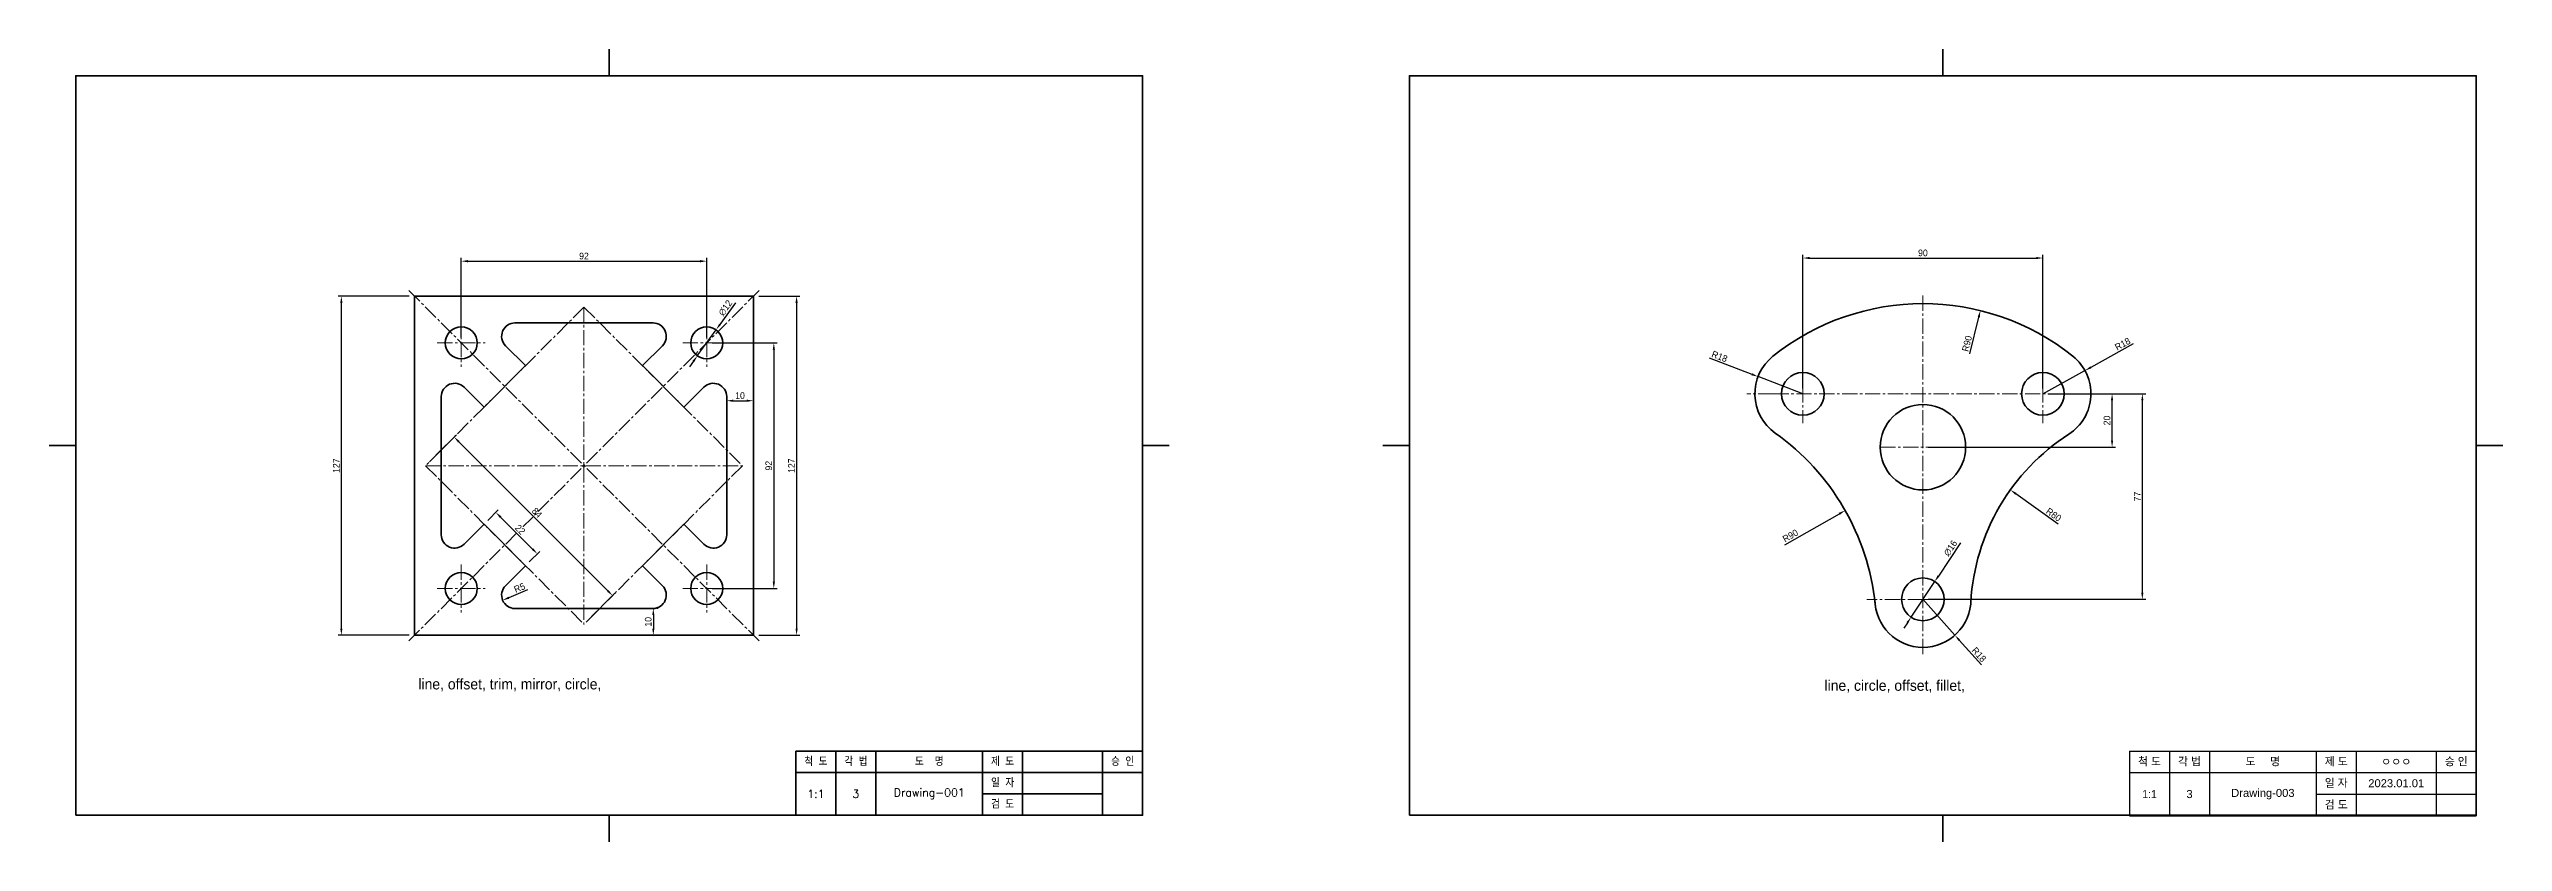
# Model space of a CAD drawing. Header units: millimetres. Extents: x 0 to 5010, y 0 to 6417.
# Drawn here: x 0 to 920, y 0 to 297 of the extents above; entities that cross this region are included whole.
import ezdxf

# ---------------------------------------------------------------- set-up
doc = ezdxf.new("R2010")
doc.units = ezdxf.units.MM
doc.header["$LTSCALE"] = 0.3
doc.linetypes.add('CENTER2', pattern=[28.575, 19.05, -3.175, 3.175, -3.175])
doc.layers.get('0').update_dxf_attribs({"color": 2})
doc.layers.get('Defpoints').update_dxf_attribs({"color": 6})
for name, color, linetype, lineweight, plot in [('1_윤곽선', 4, 'Continuous', 35, False), ('2_외형선', 7, 'Continuous', 35, False), ('4_중심선', 1, 'CENTER2', 18, False), ('6_가는실선', 3, 'Continuous', 18, False)]:
    doc.layers.add(name, color=color, linetype=linetype, lineweight=lineweight, plot=plot)
doc.styles.add('romans', font='romans.shx', dxfattribs={"height": 6, "bigfont": 'whgtxt.shx'})
doc.styles.get("Standard").update_dxf_attribs({"font": ''})
doc.styles.add('주석', font='arial.ttf')
doc.styles.get('Standard').set_extended_font_data('Gulim')
doc.dimstyles.new('ISO-25', dxfattribs={"dimtxt": 2.5, "dimasz": 2.5, "dimexe": 1.25, "dimexo": 0.625, "dimtad": 1, "dimtxsty": 'Standard', "dimcen": 2.5, "dimadec": 0, "dimazin": 0, "dimtfac": 1, "dimtmove": 0, "dimatfit": 3, "dimfxl": 1, "dimtfill": 1, "dimarcsym": 0})

# ---------------------------------------------------------------- blocks, each defined once
blk = doc.blocks.new('*D136')
at = {"layer": '6_가는실선', "color": 0, "lineweight": -2, "transparency": 16777216}
for p, q in [((154.55, 188.94), (154.55, 218.8)), ((157.05, 217.55), (244.05, 217.55)), ((246.55, 188.94), (246.55, 218.8))]:
    blk.add_line(p, q, dxfattribs=at)
at = {"layer": '6_가는실선', "color": 0, "transparency": 16777216}
for points in [[(157.05, 217.97), (157.05, 217.13), (154.55, 217.55)], [(244.05, 217.97), (244.05, 217.13), (246.55, 217.55)]]:
    blk.add_solid(points, dxfattribs=at)
at = {"layer": 'Defpoints', "color": 0, "transparency": 16777216}
for p in [(246.55, 217.55), (154.55, 186.94), (246.55, 186.94)]:
    blk.add_point(p, dxfattribs=at)
at = {"layer": '6_가는실선', "color": 0, "transparency": 16777216, "insert": (200.55, 219.46), "char_height": 2.5, "attachment_point": 5, "bg_fill": 3, "box_fill_scale": 1.1, "bg_fill_color": 256, "bg_fill_true_color": 13158600, "bg_fill_transparency": 0}
blk.add_mtext('92', dxfattribs=at)
blk = doc.blocks.new('*D137')
at = {"layer": '6_가는실선', "color": 0, "lineweight": -2, "transparency": 16777216}
for p, q in [((266.05, 204.44), (281.51, 204.44)), ((280.26, 201.94), (280.26, 79.94)), ((266.05, 77.44), (281.51, 77.44))]:
    blk.add_line(p, q, dxfattribs=at)
at = {"layer": '6_가는실선', "color": 0, "transparency": 16777216}
for points in [[(279.84, 201.94), (280.67, 201.94), (280.26, 204.44)], [(279.84, 79.94), (280.67, 79.94), (280.26, 77.44)]]:
    blk.add_solid(points, dxfattribs=at)
at = {"layer": 'Defpoints', "color": 0, "transparency": 16777216}
for p in [(264.05, 204.44), (264.05, 77.44), (280.26, 77.44)]:
    blk.add_point(p, dxfattribs=at)
at = {"layer": '6_가는실선', "color": 0, "transparency": 16777216, "insert": (278.35, 140.94), "char_height": 2.5, "attachment_point": 5, "rotation": 90, "bg_fill": 3, "box_fill_scale": 1.1, "bg_fill_color": 256, "bg_fill_true_color": 13158600, "bg_fill_transparency": 0}
blk.add_mtext('127', dxfattribs=at)
blk = doc.blocks.new('*D138')
at = {"layer": '6_가는실선', "color": 0, "lineweight": -2, "transparency": 16777216}
for p, q in [((248.55, 186.94), (272.97, 186.94)), ((271.72, 184.44), (271.72, 97.44)), ((248.55, 94.94), (272.97, 94.94))]:
    blk.add_line(p, q, dxfattribs=at)
at = {"layer": '6_가는실선', "color": 0, "transparency": 16777216}
for points in [[(271.31, 184.44), (272.14, 184.44), (271.72, 186.94)], [(271.31, 97.44), (272.14, 97.44), (271.72, 94.94)]]:
    blk.add_solid(points, dxfattribs=at)
at = {"layer": 'Defpoints', "color": 0, "transparency": 16777216}
for p in [(246.55, 186.94), (246.55, 94.94), (271.72, 94.94)]:
    blk.add_point(p, dxfattribs=at)
at = {"layer": '6_가는실선', "color": 0, "transparency": 16777216, "insert": (269.82, 140.94), "char_height": 2.5, "attachment_point": 5, "rotation": 90, "bg_fill": 3, "box_fill_scale": 1.1, "bg_fill_color": 256, "bg_fill_true_color": 13158600, "bg_fill_transparency": 0}
blk.add_mtext('92', dxfattribs=at)
blk = doc.blocks.new('*D139')
at = {"layer": '6_가는실선', "color": 0, "lineweight": -2, "transparency": 16777216}
for p, q in [((254.05, 164.81), (254.05, 164.03)), ((256.55, 165.28), (261.55, 165.28)), ((264.05, 164.81), (264.05, 164.03))]:
    blk.add_line(p, q, dxfattribs=at)
at = {"layer": '6_가는실선', "color": 0, "transparency": 16777216}
for points in [[(256.55, 165.69), (256.55, 164.86), (254.05, 165.28)], [(261.55, 165.69), (261.55, 164.86), (264.05, 165.28)]]:
    blk.add_solid(points, dxfattribs=at)
at = {"layer": '6_가는실선', "color": 0, "transparency": 16777216, "insert": (259.05, 167.19), "char_height": 2.5, "attachment_point": 5, "bg_fill": 3, "box_fill_scale": 1.1, "bg_fill_color": 256, "bg_fill_true_color": 13158600, "bg_fill_transparency": 0}
blk.add_mtext('10', dxfattribs=at)
at = {"layer": 'Defpoints', "color": 0, "transparency": 16777216}
for p in [(254.05, 166.81), (264.05, 166.81), (264.05, 165.28)]:
    blk.add_point(p, dxfattribs=at)
blk = doc.blocks.new('*D140')
at = {"layer": '6_가는실선', "color": 0, "lineweight": -2, "transparency": 16777216}
for p, q in [((164.49, 120.43), (168.4, 124.34)), ((169.28, 121.69), (181.3, 109.67)), ((180.05, 104.87), (183.95, 108.78))]:
    blk.add_line(p, q, dxfattribs=at)
at = {"layer": '6_가는실선', "color": 0, "transparency": 16777216}
for points in [[(169.58, 121.98), (168.99, 121.39), (167.51, 123.45)], [(181.6, 109.96), (181.01, 109.37), (183.07, 107.9)]]:
    blk.add_solid(points, dxfattribs=at)
at = {"layer": 'Defpoints', "color": 0, "transparency": 16777216}
for p in [(163.07, 119.02), (178.63, 103.46), (183.07, 107.9)]:
    blk.add_point(p, dxfattribs=at)
at = {"layer": '6_가는실선', "color": 0, "transparency": 16777216, "insert": (176.62, 117), "char_height": 2.5, "attachment_point": 5, "rotation": 315, "bg_fill": 3, "box_fill_scale": 1.1, "bg_fill_color": 256, "bg_fill_true_color": 13158600, "bg_fill_transparency": 0}
blk.add_mtext('22', dxfattribs=at)
blk = doc.blocks.new('*D141')
at = {"layer": '6_가는실선', "color": 0, "lineweight": -2, "transparency": 16777216}
for p, q in [((142.57, 142.35), (152.75, 152.54)), ((153.64, 149.88), (209.5, 94.02)), ((201.97, 82.95), (212.15, 93.14))]:
    blk.add_line(p, q, dxfattribs=at)
at = {"layer": '6_가는실선', "color": 0, "transparency": 16777216}
for points in [[(153.93, 150.18), (153.34, 149.59), (151.87, 151.65)], [(209.79, 94.32), (209.2, 93.73), (211.27, 92.25)]]:
    blk.add_solid(points, dxfattribs=at)
at = {"layer": 'Defpoints', "color": 0, "transparency": 16777216}
for p in [(141.15, 140.94), (211.27, 92.25), (200.55, 81.54)]:
    blk.add_point(p, dxfattribs=at)
at = {"layer": '6_가는실선', "color": 0, "transparency": 16777216, "insert": (182.92, 123.3), "char_height": 2.5, "attachment_point": 5, "rotation": 315, "bg_fill": 3, "box_fill_scale": 1.1, "bg_fill_color": 256, "bg_fill_true_color": 13158600, "bg_fill_transparency": 0}
blk.add_mtext('84', dxfattribs=at)
blk = doc.blocks.new('*D142')
at = {"layer": '6_가는실선', "color": 0, "lineweight": -2, "transparency": 16777216}
for p, q in [((257.35, 201.91), (251.52, 193.83)), ((243.04, 182.07), (250.06, 191.8)), ((241.58, 180.04), (240.12, 178.01))]:
    blk.add_line(p, q, dxfattribs=at)
at = {"layer": '6_가는실선', "color": 0, "transparency": 16777216}
blk.add_solid([(241.24, 180.28), (241.92, 179.8), (243.04, 182.07)], dxfattribs=at)
at = {"layer": 'Defpoints', "color": 0, "transparency": 16777216}
for p in [(250.06, 191.8), (243.04, 182.07)]:
    blk.add_point(p, dxfattribs=at)
at = {"layer": '6_가는실선', "color": 0, "transparency": 16777216, "insert": (253.57, 200.04), "char_height": 2.5, "attachment_point": 5, "rotation": 54.21331, "bg_fill": 3, "box_fill_scale": 1.1, "bg_fill_color": 256, "bg_fill_true_color": 13158600, "bg_fill_transparency": 0}
blk.add_mtext('∅12', dxfattribs=at)
at = {"layer": '6_가는실선', "color": 0, "transparency": 16777216}
blk.add_solid([(251.18, 194.07), (251.86, 193.59), (250.06, 191.8)], dxfattribs=at)
blk = doc.blocks.new('*D143')
at = {"layer": '6_가는실선', "color": 0, "lineweight": -2, "transparency": 16777216}
blk.add_line((179.41, 94.4), (172.37, 91.48), dxfattribs=at)
at = {"layer": '6_가는실선', "color": 0, "transparency": 16777216, "insert": (176.4, 95.21), "char_height": 2.5, "attachment_point": 5, "rotation": 22.5, "bg_fill": 3, "box_fill_scale": 1.1, "bg_fill_color": 256, "bg_fill_true_color": 13158600, "bg_fill_transparency": 0}
blk.add_mtext('R5', dxfattribs=at)
at = {"layer": '6_가는실선', "color": 0, "transparency": 16777216}
blk.add_solid([(172.21, 91.86), (172.53, 91.09), (170.06, 90.52)], dxfattribs=at)
at = {"layer": 'Defpoints', "color": 0, "transparency": 16777216}
for p in [(174.68, 92.44), (170.06, 90.52)]:
    blk.add_point(p, dxfattribs=at)
blk = doc.blocks.new('*D144')
at = {"layer": '6_가는실선', "color": 0, "lineweight": -2, "transparency": 16777216}
for p, q in [((226.55, 84.94), (226.55, 79.94)), ((228.42, 87.44), (227.8, 87.44)), ((228.42, 77.44), (227.8, 77.44))]:
    blk.add_line(p, q, dxfattribs=at)
at = {"layer": '6_가는실선', "color": 0, "transparency": 16777216}
for points in [[(226.13, 84.94), (226.96, 84.94), (226.55, 87.44)], [(226.13, 79.94), (226.96, 79.94), (226.55, 77.44)]]:
    blk.add_solid(points, dxfattribs=at)
at = {"layer": '6_가는실선', "color": 0, "transparency": 16777216, "insert": (224.64, 82.44), "char_height": 2.5, "attachment_point": 5, "rotation": 90, "bg_fill": 3, "box_fill_scale": 1.1, "bg_fill_color": 256, "bg_fill_true_color": 13158600, "bg_fill_transparency": 0}
blk.add_mtext('10', dxfattribs=at)
at = {"layer": 'Defpoints', "color": 0, "transparency": 16777216}
for p in [(226.42, 87.44), (226.42, 77.44), (226.55, 77.44)]:
    blk.add_point(p, dxfattribs=at)
blk = doc.blocks.new('*D145')
at = {"layer": '6_가는실선', "color": 0, "lineweight": -2, "transparency": 16777216}
for p, q in [((657.54, 169.87), (657.54, 219.98)), ((660.04, 218.73), (745.04, 218.73)), ((747.54, 169.87), (747.54, 219.98))]:
    blk.add_line(p, q, dxfattribs=at)
at = {"layer": '6_가는실선', "color": 0, "transparency": 16777216}
for points in [[(660.04, 219.15), (660.04, 218.32), (657.54, 218.73)], [(745.04, 219.15), (745.04, 218.32), (747.54, 218.73)]]:
    blk.add_solid(points, dxfattribs=at)
at = {"layer": 'Defpoints', "color": 0, "transparency": 16777216}
for p in [(747.54, 218.73), (657.54, 167.87), (747.54, 167.87)]:
    blk.add_point(p, dxfattribs=at)
at = {"layer": '6_가는실선', "color": 0, "transparency": 16777216, "insert": (702.54, 220.64), "char_height": 2.5, "attachment_point": 5, "bg_fill": 3, "box_fill_scale": 1.1, "bg_fill_color": 256, "bg_fill_true_color": 13158600, "bg_fill_transparency": 0}
blk.add_mtext('90', dxfattribs=at)
blk = doc.blocks.new('*D146')
at = {"layer": '6_가는실선', "color": 0, "lineweight": -2, "transparency": 16777216}
for p, q in [((749.54, 167.87), (786.06, 167.87)), ((784.81, 93.37), (784.81, 165.37)), ((704.54, 90.87), (786.06, 90.87))]:
    blk.add_line(p, q, dxfattribs=at)
at = {"layer": '6_가는실선', "color": 0, "transparency": 16777216}
for points in [[(784.4, 165.37), (785.23, 165.37), (784.81, 167.87)], [(784.4, 93.37), (785.23, 93.37), (784.81, 90.87)]]:
    blk.add_solid(points, dxfattribs=at)
at = {"layer": 'Defpoints', "color": 0, "transparency": 16777216}
for p in [(747.54, 167.87), (784.81, 167.87), (702.54, 90.87)]:
    blk.add_point(p, dxfattribs=at)
at = {"layer": '6_가는실선', "color": 0, "transparency": 16777216, "insert": (782.91, 129.37), "char_height": 2.5, "attachment_point": 5, "rotation": 90, "bg_fill": 3, "box_fill_scale": 1.1, "bg_fill_color": 256, "bg_fill_true_color": 13158600, "bg_fill_transparency": 0}
blk.add_mtext('77', dxfattribs=at)
blk = doc.blocks.new('*D147')
at = {"layer": '6_가는실선', "color": 0, "lineweight": -2, "transparency": 16777216}
for p, q in [((749.54, 167.87), (774.71, 167.87)), ((773.46, 150.37), (773.46, 165.37)), ((704.54, 147.87), (774.71, 147.87))]:
    blk.add_line(p, q, dxfattribs=at)
at = {"layer": '6_가는실선', "color": 0, "transparency": 16777216}
for points in [[(773.04, 165.37), (773.87, 165.37), (773.46, 167.87)], [(773.04, 150.37), (773.87, 150.37), (773.46, 147.87)]]:
    blk.add_solid(points, dxfattribs=at)
at = {"layer": 'Defpoints', "color": 0, "transparency": 16777216}
for p in [(747.54, 167.87), (773.46, 167.87), (702.54, 147.87)]:
    blk.add_point(p, dxfattribs=at)
at = {"layer": '6_가는실선', "color": 0, "transparency": 16777216, "insert": (771.55, 157.87), "char_height": 2.5, "attachment_point": 5, "rotation": 90, "bg_fill": 3, "box_fill_scale": 1.1, "bg_fill_color": 256, "bg_fill_true_color": 13158600, "bg_fill_transparency": 0}
blk.add_mtext('20', dxfattribs=at)
blk = doc.blocks.new('*D148')
at = {"layer": '6_가는실선', "color": 0, "lineweight": -2, "transparency": 16777216}
blk.add_line((650.78, 111.32), (671.22, 122.92), dxfattribs=at)
at = {"layer": '6_가는실선', "color": 0, "transparency": 16777216}
blk.add_solid([(671.01, 123.28), (671.42, 122.56), (673.39, 124.16)], dxfattribs=at)
at = {"layer": 'Defpoints', "color": 0, "transparency": 16777216}
for p in [(673.39, 124.16), (595.12, 79.74)]:
    blk.add_point(p, dxfattribs=at)
at = {"layer": '6_가는실선', "color": 0, "transparency": 16777216, "insert": (652.84, 114.69), "char_height": 2.5, "attachment_point": 5, "rotation": 29.57458, "bg_fill": 3, "box_fill_scale": 1.1, "bg_fill_color": 256, "bg_fill_true_color": 13158600, "bg_fill_transparency": 0}
blk.add_mtext('R90', dxfattribs=at)
blk = doc.blocks.new('*D149')
at = {"layer": '6_가는실선', "color": 0, "lineweight": -2, "transparency": 16777216}
blk.add_line((753.28, 119.03), (737.35, 130.42), dxfattribs=at)
at = {"layer": '6_가는실선', "color": 0, "transparency": 16777216}
blk.add_solid([(737.59, 130.76), (737.11, 130.08), (735.32, 131.87)], dxfattribs=at)
at = {"layer": 'Defpoints', "color": 0, "transparency": 16777216}
for p in [(735.32, 131.87), (800.39, 85.34)]:
    blk.add_point(p, dxfattribs=at)
at = {"layer": '6_가는실선', "color": 0, "transparency": 16777216, "insert": (751.58, 122.59), "char_height": 2.5, "attachment_point": 5, "rotation": 324.42758, "bg_fill": 3, "box_fill_scale": 1.1, "bg_fill_color": 256, "bg_fill_true_color": 13158600, "bg_fill_transparency": 0}
blk.add_mtext('R80', dxfattribs=at)
blk = doc.blocks.new('*D150')
at = {"layer": '6_가는실선', "color": 0, "lineweight": -2, "transparency": 16777216}
blk.add_line((720.1, 182.88), (723.49, 196.62), dxfattribs=at)
at = {"layer": '6_가는실선', "color": 0, "transparency": 16777216}
blk.add_solid([(723.08, 196.72), (723.89, 196.52), (724.09, 199.05)], dxfattribs=at)
at = {"layer": 'Defpoints', "color": 0, "transparency": 16777216}
for p in [(724.09, 199.05), (702.54, 111.66)]:
    blk.add_point(p, dxfattribs=at)
at = {"layer": '6_가는실선', "color": 0, "transparency": 16777216, "insert": (719.07, 186.69), "char_height": 2.5, "attachment_point": 5, "rotation": 76.14961, "bg_fill": 3, "box_fill_scale": 1.1, "bg_fill_color": 256, "bg_fill_true_color": 13158600, "bg_fill_transparency": 0}
blk.add_mtext('R90', dxfattribs=at)
blk = doc.blocks.new('*D151')
at = {"layer": '6_가는실선', "color": 0, "lineweight": -2, "transparency": 16777216}
for p, q in [((622.38, 181.3), (638.39, 175.18)), ((657.54, 167.87), (640.73, 174.29))]:
    blk.add_line(p, q, dxfattribs=at)
at = {"layer": '6_가는실선', "color": 0, "transparency": 16777216}
blk.add_solid([(638.54, 175.57), (638.24, 174.79), (640.73, 174.29)], dxfattribs=at)
at = {"layer": 'Defpoints', "color": 0, "transparency": 16777216}
for p in [(640.73, 174.29), (657.54, 167.87)]:
    blk.add_point(p, dxfattribs=at)
at = {"layer": '6_가는실선', "color": 0, "transparency": 16777216, "insert": (626.3, 181.84), "char_height": 2.5, "attachment_point": 5, "rotation": 339.09734, "bg_fill": 3, "box_fill_scale": 1.1, "bg_fill_color": 256, "bg_fill_true_color": 13158600, "bg_fill_transparency": 0}
blk.add_mtext('R18', dxfattribs=at)
blk = doc.blocks.new('*D152')
at = {"layer": '6_가는실선', "color": 0, "lineweight": -2, "transparency": 16777216}
for p, q in [((781.39, 186.53), (765.49, 177.76)), ((747.54, 167.87), (763.31, 176.56))]:
    blk.add_line(p, q, dxfattribs=at)
at = {"layer": '6_가는실선', "color": 0, "transparency": 16777216}
blk.add_solid([(765.29, 178.13), (765.7, 177.4), (763.31, 176.56)], dxfattribs=at)
at = {"layer": 'Defpoints', "color": 0, "transparency": 16777216}
for p in [(763.31, 176.56), (747.54, 167.87)]:
    blk.add_point(p, dxfattribs=at)
at = {"layer": '6_가는실선', "color": 0, "transparency": 16777216, "insert": (777.42, 186.52), "char_height": 2.5, "attachment_point": 5, "rotation": 28.86667, "bg_fill": 3, "box_fill_scale": 1.1, "bg_fill_color": 256, "bg_fill_true_color": 13158600, "bg_fill_transparency": 0}
blk.add_mtext('R18', dxfattribs=at)
blk = doc.blocks.new('*D153')
at = {"layer": '6_가는실선', "color": 0, "lineweight": -2, "transparency": 16777216}
for p, q in [((702.54, 90.87), (714.52, 77.43)), ((724.45, 66.28), (716.18, 75.56))]:
    blk.add_line(p, q, dxfattribs=at)
at = {"layer": 'Defpoints', "color": 0, "transparency": 16777216}
for p in [(702.54, 90.87), (714.52, 77.43)]:
    blk.add_point(p, dxfattribs=at)
at = {"layer": '6_가는실선', "color": 0, "transparency": 16777216, "insert": (723.57, 70.15), "char_height": 2.5, "attachment_point": 5, "rotation": 311.70912, "bg_fill": 3, "box_fill_scale": 1.1, "bg_fill_color": 256, "bg_fill_true_color": 13158600, "bg_fill_transparency": 0}
blk.add_mtext('R18', dxfattribs=at)
at = {"layer": '6_가는실선', "color": 0, "transparency": 16777216}
blk.add_solid([(716.49, 75.84), (715.87, 75.29), (714.52, 77.43)], dxfattribs=at)
blk = doc.blocks.new('*D154')
at = {"layer": '6_가는실선', "color": 0, "lineweight": -2, "transparency": 16777216}
for p, q in [((716.62, 112.04), (708.36, 99.61)), ((698.11, 84.21), (706.97, 97.53)), ((696.73, 82.12), (695.34, 80.04))]:
    blk.add_line(p, q, dxfattribs=at)
at = {"layer": '6_가는실선', "color": 0, "transparency": 16777216}
for points in [[(708.01, 99.84), (708.7, 99.38), (706.97, 97.53)], [(696.38, 82.35), (697.07, 81.89), (698.11, 84.21)]]:
    blk.add_solid(points, dxfattribs=at)
at = {"layer": 'Defpoints', "color": 0, "transparency": 16777216}
for p in [(706.97, 97.53), (698.11, 84.21)]:
    blk.add_point(p, dxfattribs=at)
at = {"layer": '6_가는실선', "color": 0, "transparency": 16777216, "insert": (712.91, 110.02), "char_height": 2.5, "attachment_point": 5, "rotation": 56.37452, "bg_fill": 3, "box_fill_scale": 1.1, "bg_fill_color": 256, "bg_fill_true_color": 13158600, "bg_fill_transparency": 0}
blk.add_mtext('∅16', dxfattribs=at)
blk = doc.blocks.new('*D165')
at = {"layer": '6_가는실선', "color": 0, "lineweight": -2, "transparency": 16777216}
for p, q in [((135.05, 204.44), (108.33, 204.44)), ((109.58, 79.94), (109.58, 201.94)), ((135.05, 77.44), (108.33, 77.44))]:
    blk.add_line(p, q, dxfattribs=at)
at = {"layer": '6_가는실선', "color": 0, "transparency": 16777216}
for points in [[(109.16, 201.94), (109.99, 201.94), (109.58, 204.44)], [(109.16, 79.94), (109.99, 79.94), (109.58, 77.44)]]:
    blk.add_solid(points, dxfattribs=at)
at = {"layer": 'Defpoints', "color": 0, "transparency": 16777216}
for p in [(109.58, 204.44), (137.05, 204.44), (137.05, 77.44)]:
    blk.add_point(p, dxfattribs=at)
at = {"layer": '6_가는실선', "color": 0, "transparency": 16777216, "insert": (107.67, 140.94), "char_height": 2.5, "attachment_point": 5, "rotation": 90, "bg_fill": 3, "box_fill_scale": 1.1, "bg_fill_color": 256, "bg_fill_true_color": 13158600, "bg_fill_transparency": 0}
blk.add_mtext('127', dxfattribs=at)
blk = doc.blocks.new('*T203')
at = {"layer": '1_윤곽선', "color": 7, "linetype": 'ByBlock', "lineweight": 25, "transparency": 16777216}
for p, q in [((0, 0), (130, 0)), ((0, 0), (0, -24.22)), ((130, 0), (130, -24.22)), ((0, -24.22), (130, -24.22))]:
    blk.add_line(p, q, dxfattribs=at)
at = {"layer": '1_윤곽선', "color": 3, "linetype": 'ByBlock', "lineweight": 25, "transparency": 16777216}
for p, q in [((15, 0), (15, -24.22)), ((30, 0), (30, -24.22)), ((70, 0), (70, -24.22)), ((85, 0), (85, -24.22)), ((115, 0), (115, -24.22)), ((0, -8), (130, -8)), ((70, -16.11), (130, -16.11))]:
    blk.add_line(p, q, dxfattribs=at)
at = {"layer": '1_윤곽선', "color": 2, "transparency": 16777216, "char_height": 3, "attachment_point": 5, "style": '주석'}
for s, insert, width in [('{\\fGulim|b0|i0|c129|p50;척 도}', (7.5, -4), 12), ('{\\fGulim|b0|i0|c129|p50;각 법}', (22.5, -4), 12), ('{\\fGulim|b0|i0|c129|p50;도     명}', (50, -4), 37), ('{\\fGulim|b0|i0|c129|p50;제 도}', (77.5, -4), 12), ('{\\fGulim|b0|i0|c129|p50;ㅇㅇㅇ}', (100, -4), 27), ('{\\fGulim|b0|i0|c129|p50;승 인}', (122.5, -4), 12), ('{\\fGulim|b0|i0|c129|p50;1:1', (7.5, -16.11), 12), ('3', (22.5, -16.11), 12), ('Drawing-003', (50, -16.11), 37), ('{\\fGulim|b0|i0|c129|p50;검 도}', (77.5, -20.16), 12), ('{\\fGulim|b0|i0|c129|p50;일 자}', (77.5, -12.05), 12), ('2023.01.01', (100, -12.05), 27)]:
    blk.add_mtext(s, dxfattribs=dict(at, insert=insert, width=width))

msp = doc.modelspace()

# ---------------------------------------------------------------- linework, layer by layer
at = {"layer": '1_윤곽선'}
for p, q in [((210, 297), (210, 287)), ((710, 297), (710, 287)), ((10, 148.5), (0, 148.5)), ((420, 148.5), (410, 148.5)), ((510, 148.5), (500, 148.5)), ((920, 148.5), (910, 148.5)), ((410, 34), (280, 34)), ((280, 34), (280, 10)), ((295, 34), (295, 10)), ((295, 34), (295, 10)), ((310, 34), (310, 10)), ((310, 34), (310, 10)), ((350, 34), (350, 10)), ((350, 34), (350, 10)), ((365, 34), (365, 10)), ((365, 34), (365, 10)), ((365, 34), (365, 10)), ((365, 34), (365, 10)), ((365, 34), (365, 10)), ((365, 34), (365, 10)), ((395, 34), (395, 10)), ((395, 34), (395, 10)), ((395, 34), (395, 10)), ((395, 34), (395, 10)), ((395, 34), (395, 10)), ((395, 34), (395, 10)), ((410, 26), (280, 26)), ((410, 26), (280, 26)), ((210, 10), (210, 0)), ((395, 18), (350, 18)), ((395, 18), (350, 18)), ((710, 10), (710, 0))]:
    msp.add_line(p, q, dxfattribs=at)
msp.add_lwpolyline([(510, 10), (910, 10), (910, 287), (510, 287)], close=True, dxfattribs=at)
at = {"layer": '2_외형선'}
for p, q in [((264.051, 204.435), (137.051, 204.435)), ((264.051, 77.435), (264.051, 204.435)), ((226.424, 194.435), (174.679, 194.435)), ((171.143, 185.9), (178.631, 178.412)), ((229.959, 185.9), (222.471, 178.412)), ((163.075, 162.856), (178.631, 178.412)), ((222.471, 178.412), (238.028, 162.856)), ((155.587, 170.344), (163.075, 162.856)), ((245.516, 170.344), (238.028, 162.856)), ((254.051, 115.063), (254.051, 166.808)), ((238.028, 119.015), (222.471, 103.459)), ((245.516, 111.527), (238.028, 119.015)), ((229.959, 95.971), (222.471, 103.459))]:
    msp.add_line(p, q, dxfattribs=at)
for centre, radius in [((154.551, 186.935), 6), ((246.551, 186.935), 6), ((657.542, 167.867), 8), ((747.542, 167.867), 8), ((702.542, 147.867), 16), ((246.551, 94.935), 6), ((702.542, 90.867), 8)]:
    msp.add_circle(centre, radius, dxfattribs=at)
for centre, radius, start, end in [((174.679, 189.435), 5, 90, 225), ((226.424, 189.435), 5, 315, 90), ((702.542, 111.662), 90, 51.317813, 128.682187), ((657.542, 167.867), 18, 128.682187, 234.68947), ((747.542, 167.867), 18, 302.630678, 51.317813), ((152.051, 166.808), 5, 45, 180), ((249.051, 166.808), 5, 0, 135), ((595.117, 79.736), 90, 5.915891, 54.68947), ((800.386, 85.335), 80, 122.630678, 176.763961), ((249.051, 115.063), 5, 225, 0), ((226.424, 92.435), 5, 270, 45), ((702.542, 90.867), 18, 180, 0)]:
    msp.add_arc(centre, radius, start, end, dxfattribs=at)
at = {"layer": '4_중심선'}
for p, q in [((702.542, 204.662), (702.542, 69.867)), ((154.551, 195.935), (154.551, 177.935)), ((200.551, 200.332), (163.075, 162.856)), ((246.551, 195.935), (246.551, 177.935)), ((145.551, 186.935), (163.551, 186.935)), ((237.551, 186.935), (255.551, 186.935)), ((657.542, 178.867), (657.542, 156.867)), ((747.542, 178.867), (747.542, 156.867)), ((646.542, 167.867), (636.542, 167.867)), ((646.542, 167.867), (767.91, 167.867)), ((686.542, 147.867), (718.542, 147.867)), ((246.551, 103.935), (246.551, 85.935)), ((237.551, 94.935), (255.551, 94.935)), ((702.542, 90.867), (681.542, 90.867)), ((684.426, 90.867), (684.542, 90.867)), ((702.542, 90.867), (723.513, 90.867)), ((720.542, 90.867), (720.577, 90.867))]:
    msp.add_line(p, q, dxfattribs=at)

# ---------------------------------------------------------------- block references
msp.add_blockref('*T203', (780, 34))

# ---------------------------------------------------------------- texts
at = {"layer": '1_윤곽선', "char_height": 3, "attachment_point": 5, "style": 'romans'}
for s, width, insert in [('{\\C2;척 도}', 15, (287.5, 30)), ('{\\C2;각 법}', 15, (302.5, 30)), ('{\\C2;도  명}', 40, (330, 30)), ('{\\C2;제 도}', 15, (357.5, 30)), ('{\\C2;승 인}', 15, (402.5, 30)), ('{\\C2;1:1}', 15, (287.5, 18)), ('{\\C2;3}', 15, (302.5, 18)), ('{\\C2;Drawing-001}', 40, (330, 18)), ('{\\C2;일 자}', 15, (357.5, 22)), ('{\\C2;검 도}', 15, (357.5, 14))]:
    msp.add_mtext_dynamic_manual_height_columns(s, width=width, gutter_width=15, heights=[0], dxfattribs=dict(at, insert=insert))
at = {"layer": '6_가는실선', "char_height": 4, "attachment_point": 1}
for s, width, insert in [('line, offset, trim, mirror, circle, ', 140.36417, (138.46, 61.122)), ('line, circle, offset, fillet, ', 94.50896, (665.648, 60.599))]:
    msp.add_mtext_dynamic_manual_height_columns(s, width=width, gutter_width=12.5, heights=[0], dxfattribs=dict(at, insert=insert))

# ---------------------------------------------------------------- dimensions: what is measured, and where the dimension line sits
at = {"layer": '6_가는실선'}
dim = msp.add_aligned_dim(p1=(141.154, 140.935), p2=(200.551, 81.539), distance=15.155, dimstyle='ISO-25', override={"dimexe": 1.25, "dimexo": 2}, dxfattribs=at)
dim.commit()
dim.dimension.update_dxf_attribs({"geometry": '*D141', "text_midpoint": (182.918, 123.303)})

# ---------------------------------------------------------------- next in the draw order: linework, layer by layer
at = {"layer": '1_윤곽선'}
msp.add_lwpolyline([(10, 10), (410, 10), (410, 287), (10, 287)], close=True, dxfattribs=at)
at = {"layer": '2_외형선'}
for p, q in [((137.051, 204.435), (137.051, 77.435)), ((147.051, 166.808), (147.051, 115.063)), ((155.587, 111.527), (163.075, 119.015)), ((178.631, 103.459), (163.075, 119.015)), ((171.143, 95.971), (178.631, 103.459)), ((174.679, 87.435), (226.424, 87.435)), ((137.051, 77.435), (264.051, 77.435))]:
    msp.add_line(p, q, dxfattribs=at)
msp.add_circle((154.551, 94.935), 6, dxfattribs=at)
for centre, start, end in [((152.051, 115.063), 180, 315), ((174.679, 92.435), 135, 270)]:
    msp.add_arc(centre, 5, start, end, dxfattribs=at)
at = {"layer": '4_중심선'}
for p, q in [((134.93, 206.557), (266.172, 75.314)), ((266.172, 206.557), (134.93, 75.314)), ((200.551, 200.332), (259.948, 140.935)), ((200.551, 200.332), (200.551, 81.539)), ((147.051, 146.832), (163.075, 162.856)), ((147.051, 146.832), (141.154, 140.935)), ((141.154, 140.935), (259.948, 140.935)), ((141.154, 140.935), (200.551, 81.539)), ((259.948, 140.935), (200.551, 81.539)), ((154.551, 103.935), (154.551, 85.935)), ((145.551, 94.935), (163.551, 94.935))]:
    msp.add_line(p, q, dxfattribs=at)

# ---------------------------------------------------------------- next in the draw order: dimensions: what is measured, and where the dimension line sits
at = {"layer": '6_가는실선'}
dim = msp.add_linear_dim(base=(747.542, 218.733), p1=(657.542, 167.867), p2=(747.542, 167.867), dimstyle='ISO-25', override={"dimexo": 2}, dxfattribs=at)
dim.commit()
dim.dimension.update_dxf_attribs({"geometry": '*D145', "text_midpoint": (702.542, 220.64)})
dim = msp.add_radius_dim(center=(595.117, 79.736), mpoint=(673.391, 124.156), dimstyle='ISO-25', override={"dimcen": 0}, dxfattribs=at)
dim.commit()
dim.dimension.update_dxf_attribs({"geometry": '*D148', "text_midpoint": (653.78, 113.027), "dimtype": 164})

# ---------------------------------------------------------------- next in the draw order: dimensions: what is measured, and where the dimension line sits
dim = msp.add_linear_dim(base=(246.551, 217.549), p1=(154.551, 186.935), p2=(246.551, 186.935), dimstyle='ISO-25', override={"dimexo": 2}, dxfattribs=at)
dim.commit()
dim.dimension.update_dxf_attribs({"geometry": '*D136', "text_midpoint": (200.551, 219.456)})
for base, p1, p2, picture, middle in [((109.577, 204.435), (137.051, 77.435), (137.051, 204.435), '*D165', (107.667, 140.935)), ((280.258, 77.435), (264.051, 204.435), (264.051, 77.435), '*D137', (278.348, 140.935)), ((784.812, 167.867), (702.542, 90.867), (747.542, 167.867), '*D146', (782.906, 129.367))]:
    dim = msp.add_linear_dim(base=base, p1=p1, p2=p2, angle=90, dimstyle='ISO-25', override={"dimexo": 2}, dxfattribs=at)
    dim.commit()
    dim.dimension.update_dxf_attribs({"geometry": picture, "text_midpoint": middle})
for center, mpoint, picture, middle in [((657.542, 167.867), (640.727, 174.289), '*D151', (625.62, 180.059)), ((174.679, 92.435), (170.059, 90.522), '*D143', (177.127, 93.45))]:
    dim = msp.add_radius_dim(center=center, mpoint=mpoint, dimstyle='ISO-25', dxfattribs=at)
    dim.commit()
    dim.dimension.update_dxf_attribs({"geometry": picture, "text_midpoint": middle, "dimtype": 164})
dim = msp.add_aligned_dim(p1=(163.075, 119.015), p2=(178.631, 103.459), distance=6.278, dimstyle='ISO-25', override={"dimexe": 1.25, "dimexo": 2}, dxfattribs=at)
dim.commit()
dim.dimension.update_dxf_attribs({"geometry": '*D140', "text_midpoint": (176.62, 117.004)})
dim = msp.add_linear_dim(base=(226.547, 77.435), p1=(226.424, 87.435), p2=(226.424, 77.435), angle=90, dimstyle='ISO-25', override={"dimexo": 2}, dxfattribs=at)
dim.commit()
dim.dimension.update_dxf_attribs({"geometry": '*D144', "text_midpoint": (226.547, 82.435), "dimtype": 160})

# ---------------------------------------------------------------- next in the draw order: dimensions: what is measured, and where the dimension line sits
for base, p1, p2, picture, middle in [((271.725, 94.935), (246.551, 186.935), (246.551, 94.935), '*D138', (269.818, 140.935)), ((773.458, 167.867), (702.542, 147.867), (747.542, 167.867), '*D147', (771.552, 157.867))]:
    dim = msp.add_linear_dim(base=base, p1=p1, p2=p2, angle=90, dimstyle='ISO-25', override={"dimexo": 2}, dxfattribs=at)
    dim.commit()
    dim.dimension.update_dxf_attribs({"geometry": picture, "text_midpoint": middle})
for center, mpoint, picture, middle in [((800.386, 85.335), (735.315, 131.874), '*D149', (750.471, 121.034)), ((702.542, 90.867), (714.518, 77.43), '*D153', (722.144, 68.874))]:
    dim = msp.add_radius_dim(center=center, mpoint=mpoint, dimstyle='ISO-25', dxfattribs=at)
    dim.commit()
    dim.dimension.update_dxf_attribs({"geometry": picture, "text_midpoint": middle, "dimtype": 164})

# ---------------------------------------------------------------- next in the draw order: dimensions: what is measured, and where the dimension line sits
dim = msp.add_diameter_dim_2p(p1=(243.043, 182.068), p2=(250.06, 191.803), dimstyle='ISO-25', dxfattribs=at)
dim.commit()
dim.dimension.update_dxf_attribs({"geometry": '*D142', "text_midpoint": (253.566, 200.038)})
for center, mpoint, picture, middle in [((702.542, 111.662), (724.087, 199.045), '*D150', (720.929, 186.237)), ((747.542, 167.867), (763.305, 176.557), '*D152', (778.347, 184.849))]:
    dim = msp.add_radius_dim(center=center, mpoint=mpoint, dimstyle='ISO-25', dxfattribs=at)
    dim.commit()
    dim.dimension.update_dxf_attribs({"geometry": picture, "text_midpoint": middle, "dimtype": 164})
dim = msp.add_linear_dim(base=(264.051, 165.276), p1=(254.051, 166.808), p2=(264.051, 166.808), dimstyle='ISO-25', override={"dimexo": 2}, dxfattribs=at)
dim.commit()
dim.dimension.update_dxf_attribs({"geometry": '*D139', "text_midpoint": (259.051, 167.186)})

# ---------------------------------------------------------------- next in the draw order: dimensions: what is measured, and where the dimension line sits
dim = msp.add_diameter_dim_2p(p1=(698.112, 84.206), p2=(706.972, 97.529), dimstyle='ISO-25', dxfattribs=at)
dim.commit()
dim.dimension.update_dxf_attribs({"geometry": '*D154', "text_midpoint": (714.555, 108.932), "dimtype": 163})

doc.saveas('drawing.dxf')
